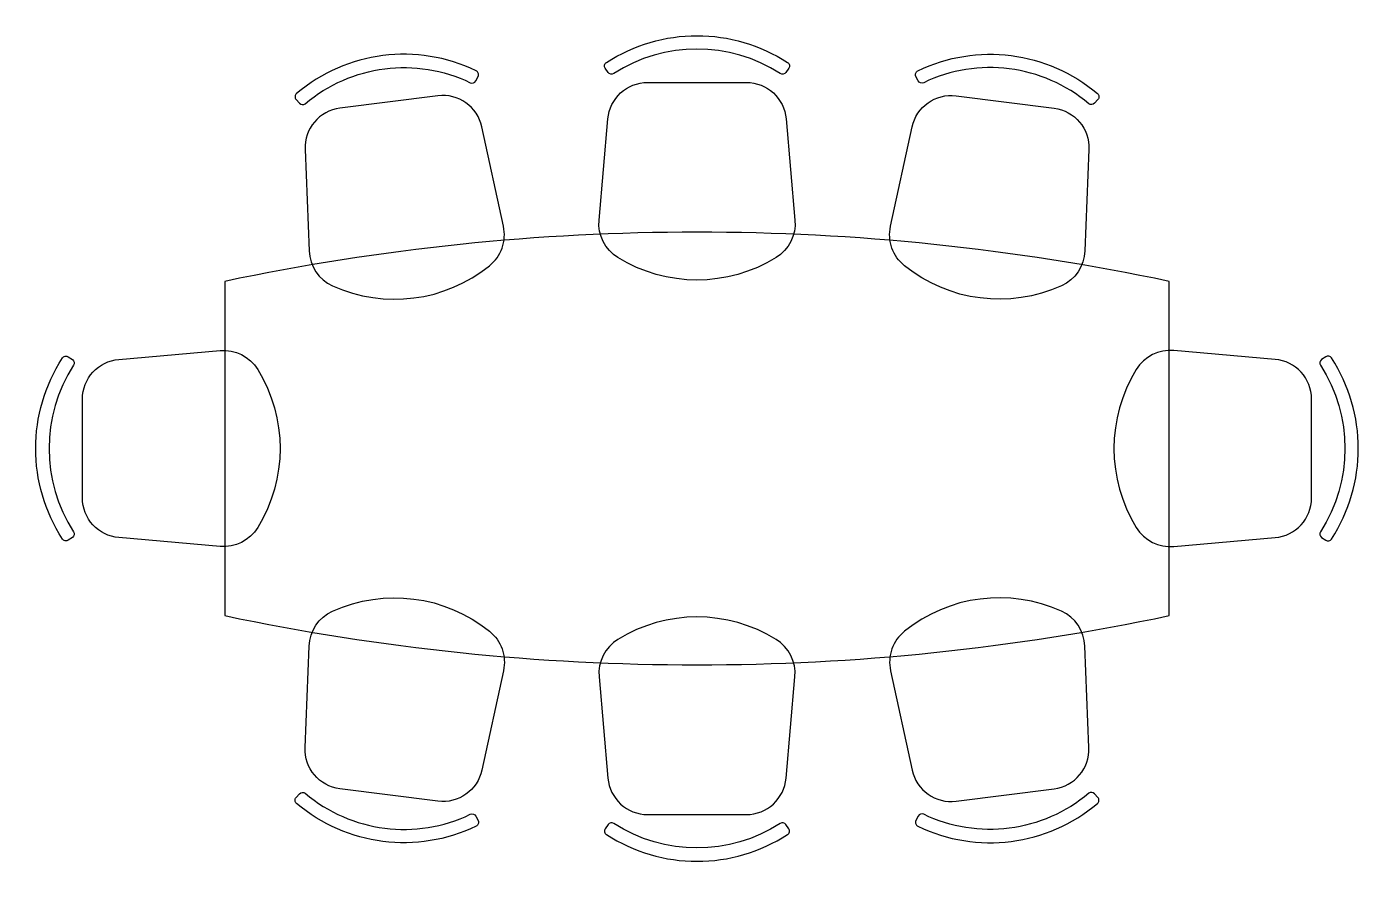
# Model space of a CAD drawing. Extents: x -1.73 to 1.73, y -1.09 to 1.09.
import ezdxf

# ---------------------------------------------------------------- set-up
doc = ezdxf.new("R2010")
doc.units = 0
doc.header["$LTSCALE"] = 0.5
doc.header["$MEASUREMENT"] = 0
doc.layers.get('0').update_dxf_attribs({"linetype": 'CONTINUOUS'})

# ---------------------------------------------------------------- blocks, each defined once
blk = doc.blocks.new('M-CADE6')
for points in [[(0.2338, 0.562, -0.421716), (0.2369, 0.5469), (0.2295, 0.5362, -0.406514), (0.2149, 0.5333, 0.29498), (-0.2149, 0.5333, -0.406514), (-0.2295, 0.5362), (-0.2369, 0.5469, -0.421716), (-0.2338, 0.562, -0.295423)], [(-0.2043, 0.0578, -0.283804), (-0.253, 0.1546), (-0.2303, 0.416, -0.389031), (-0.1275, 0.5103), (0.1275, 0.5103, -0.389031), (0.2303, 0.416), (0.253, 0.1546, -0.283804), (0.2043, 0.0578, -0.282906)]]:
    blk.add_lwpolyline(points, format="xyb", close=True)

msp = doc.modelspace()

# ---------------------------------------------------------------- linework, layer by layer
msp.add_lwpolyline([(-1.2192, -0.4318, 0.104167), (1.2192, -0.4318), (1.2192, 0.4318, 0.104167), (-1.2192, 0.4318)], format="xyb", close=True)

# ---------------------------------------------------------------- block references
msp.add_blockref('M-CADE6', (0, 0.4352))
at = {"xscale": -1}
for p, rotation in [((-0.7313, 0.3888), 7.253768382916368), ((1.0768, 0), 270), ((0.7313, -0.3888), 187.2537683829161), ((0, -0.4352), 180)]:
    msp.add_blockref('M-CADE6', p, dxfattribs=dict(at, rotation=rotation))
for p, rotation in [((0.7313, 0.3888), 352.746231617084), ((-1.0768, 0), 90), ((-0.7313, -0.3888), 172.7462316170836)]:
    msp.add_blockref('M-CADE6', p, dxfattribs=dict(rotation=rotation))

doc.saveas('drawing.dxf')
